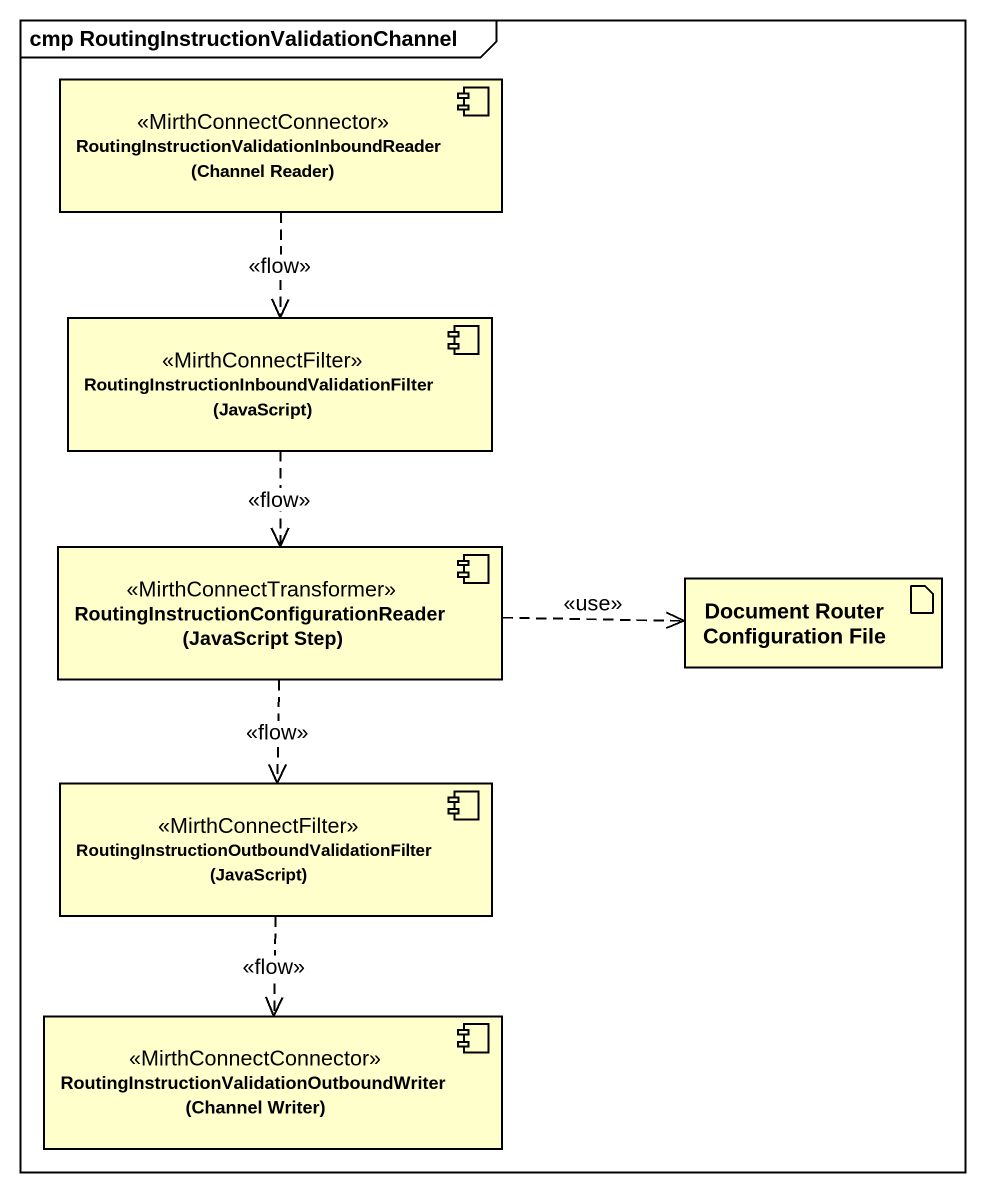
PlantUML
@startuml
mainframe cmp RoutingInstructionValidationChannel
component "RoutingInstructionValidationInboundReader (Channel Reader)" as RoutingInstructionValidation <<MirthConnectConnector>>
component "RoutingInstructionInboundValidationFilter (JavaScript)" as RoutingInstructionInboundVal <<MirthConnectFilter>>
component "RoutingInstructionConfigurationReader (JavaScript Step)" as RoutingInstructionConfigurat <<MirthConnectTransformer>>
artifact "Document Router Configuration File" as Document_Router
component "RoutingInstructionOutboundValidationFilter (JavaScript)" as RoutingInstructionOutboundVa <<MirthConnectFilter>>
component "RoutingInstructionValidationOutboundWriter (Channel Writer)" as RoutingInstructionValidation_2 <<MirthConnectConnector>>
RoutingInstructionValidation ..> RoutingInstructionInboundVal : <<flow>>
RoutingInstructionInboundVal ..> RoutingInstructionConfigurat : <<flow>>
RoutingInstructionConfigurat .right.> Document_Router : <<use>>
RoutingInstructionConfigurat ..> RoutingInstructionOutboundVa : <<flow>>
RoutingInstructionOutboundVa ..> RoutingInstructionValidation_2 : <<flow>>
@enduml
